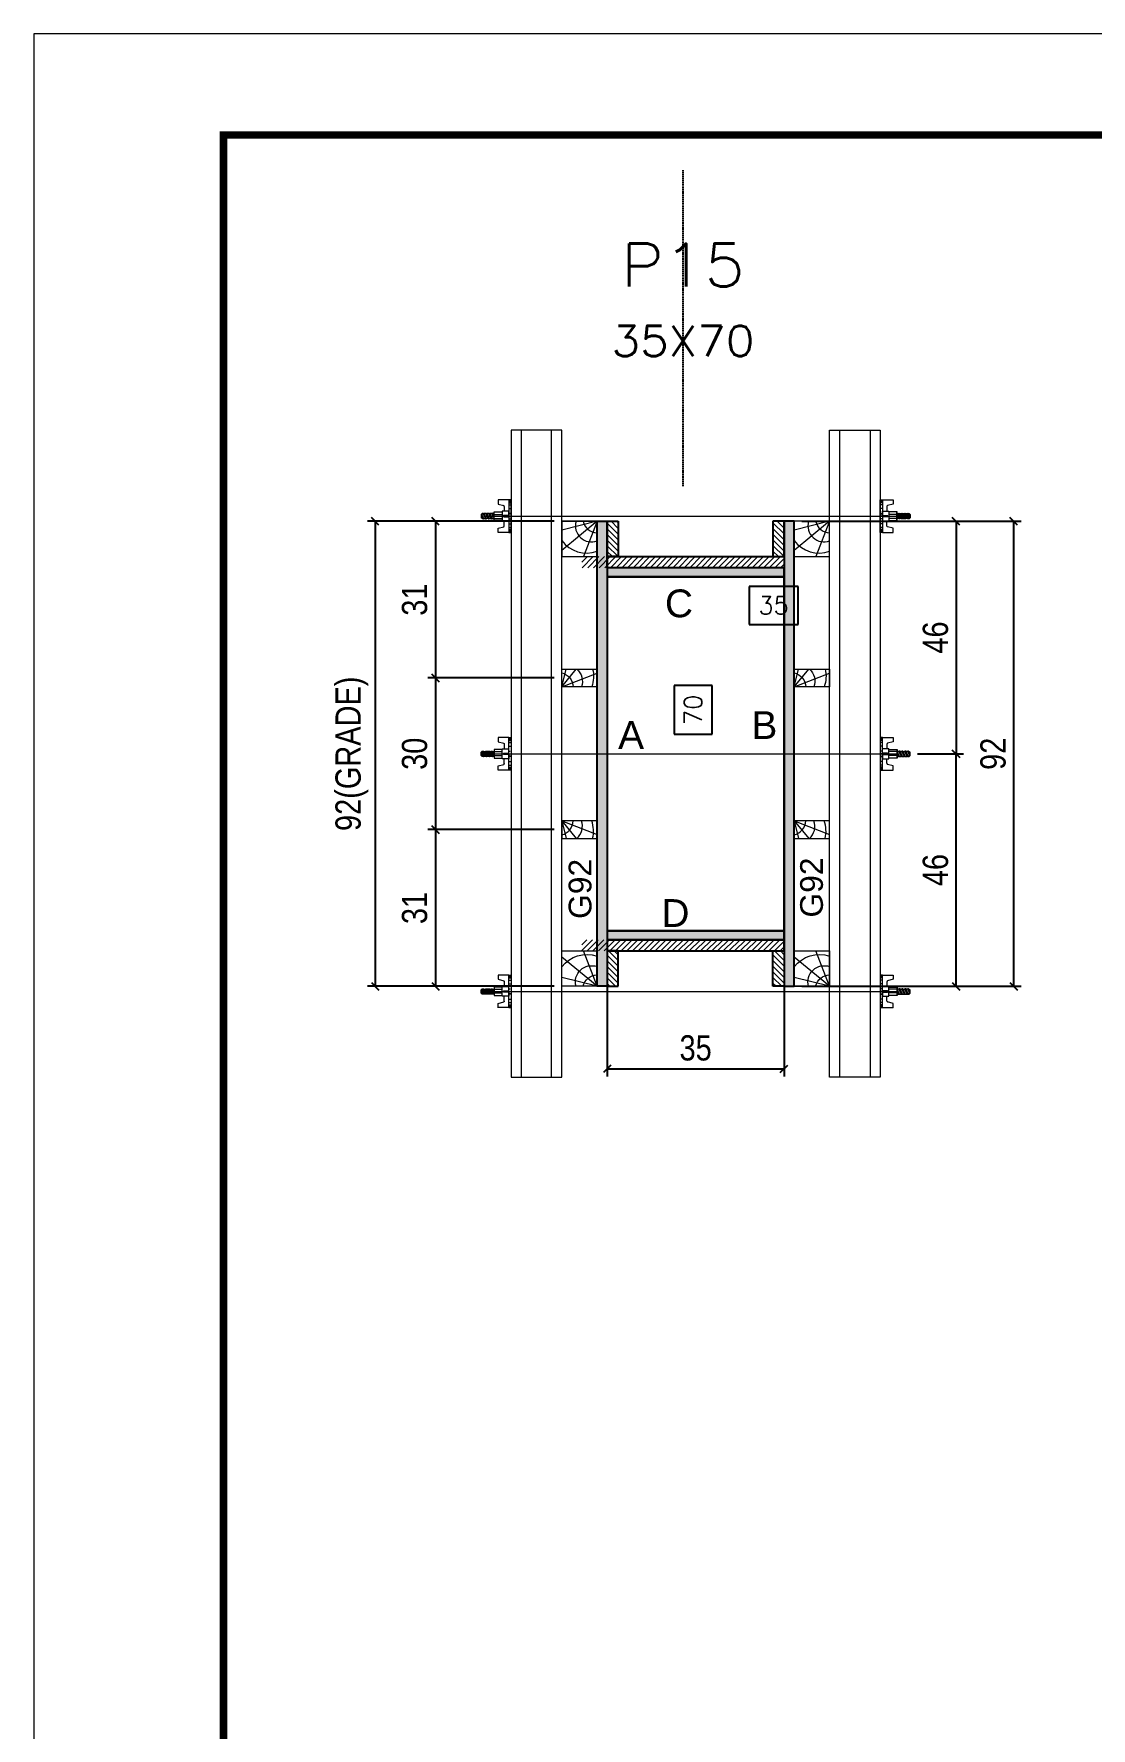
# Model space of a CAD drawing. Extents: x 1945 to 10875, y -3405 to 3369.
# Drawn here: x 3544 to 3962, y 421 to 1091 of the extents above; entities that cross this region are included whole.
import ezdxf
from ezdxf.enums import TextEntityAlignment as Align

# ---------------------------------------------------------------- set-up
doc = ezdxf.new("R2010")
doc.units = 0
doc.linetypes.add('DASHED', pattern=[0.75, 0.5, -0.25])
doc.linetypes.add('HIDDEN', pattern=[0.375, 0.25, -0.125])
for name, color, linetype in [('CHAPA', 1, 'Continuous'), ('COTA', 241, 'Continuous'), ('MEIO_PONT', 93, 'Continuous'), ('Painéis', 200, 'Continuous'), ('SARRAFO', 251, 'Continuous'), ('Texto de Titulo', 7, 'Continuous'), ('Texto Qtd Sarr', 242, 'Continuous'), ('TEXTO_GERAL', 7, 'Continuous')]:
    doc.layers.add(name, color=color, linetype=linetype)
for name, color, linetype, lineweight in [('Folhas', 255, 'Continuous', 9), ('Hachura', 251, 'Continuous', 9), ('Madeira', 126, 'Continuous', 18), ('Perfil Metálico', 224, 'Continuous', 18), ('SARRAFO DE PRESSAO', 251, 'DASHED', 9), ('Texto Seção', 7, 'Continuous', 15)]:
    doc.layers.add(name, color=color, linetype=linetype, lineweight=lineweight)
doc.styles.add('ARIAL', font='arial.ttf')
doc.styles.add('COTA TECNICA 2X', font='techl___.ttf', dxfattribs={"height": 10})
doc.styles.add('ROMANS', font='romans.shx')
doc.styles.add('SANSSERIF', font='sas_____.pfb')
doc.dimstyles.new('SECAO PILAR', dxfattribs={"dimtxt": 10, "dimasz": 3, "dimexe": 3, "dimexo": 3, "dimgap": 3, "dimtad": 1, "dimdec": 1, "dimlfac": 0.5, "dimzin": 12, "dimdsep": 46, "dimtxsty": 'COTA TECNICA 2X', "dimblk1": 'OBLIQUE', "dimblk2": 'OBLIQUE', "dimsah": 1, "dimcen": 0.9, "dimclrd": 256, "dimclre": 256, "dimclrt": 256, "dimadec": 1, "dimazin": 3, "dimtfac": 1, "dimtdec": 1, "dimtmove": 0, "dimatfit": 3, "dimfxl": 1, "dimtolj": 1, "dimtzin": 12, "dimarcsym": 0})
doc.dimstyles.new('SECÇÃO 2', dxfattribs={"dimtxt": 7, "dimasz": 6, "dimexe": 0.18, "dimexo": 2, "dimgap": -4, "dimtad": 3, "dimdec": 1, "dimlfac": 0.5, "dimzin": 12, "dimdsep": 46, "dimtxsty": 'ROMANS', "dimblk": 'ARCHTICK', "dimcen": 0.09, "dimse1": 1, "dimse2": 1, "dimsd1": 1, "dimsd2": 1, "dimclrd": 180, "dimclre": 5, "dimclrt": 1, "dimadec": 0, "dimazin": 3, "dimtfac": 1, "dimtdec": 1, "dimtofl": 0, "dimtmove": 0, "dimatfit": 3, "dimldrblk": 'ARCHTICK', "dimfxl": 1, "dimtolj": 1, "dimtzin": 0, "dimarcsym": 0})

# ---------------------------------------------------------------- blocks, each defined once
blk = doc.blocks.new('9999999999')
at = {"layer": 'Folhas'}
blk.add_lwpolyline([(98138.98, 34190.21), (99623.98, 34190.21), (99623.98, 35240.21), (98138.98, 35240.21)], close=True, dxfattribs=at)
at = {"layer": 'Folhas', "color": 30, "const_width": 3}
blk.add_lwpolyline([(98213.98, 34230.21), (99583.98, 34230.21), (99583.98, 35200.21), (98213.98, 35200.21)], close=True, dxfattribs=at)
blk = doc.blocks.new('titulo1')
at = {"layer": 'Defpoints', "color": 252, "linetype": 'HIDDEN', "ltscale": 2}
blk.add_line((0, 0), (0, 125), dxfattribs=at)
at = {"layer": 'Defpoints', "style": 'ROMANS', "oblique": 15}
blk.add_attdef('FOLHA', text='', height=10, dxfattribs=at).set_placement((0, 15.58), align=Align.MIDDLE_CENTER)
at = {"layer": 'Texto Qtd Sarr', "color": 3, "style": 'ROMANS', "oblique": 15}
for tag, height, p in [('TITULO', 17, (0, 71.45)), ('SEÇÃO', 12, (0, 41.55))]:
    blk.add_attdef(tag, text='', height=height, dxfattribs=at).set_placement(p, align=Align.MIDDLE_CENTER)
blk = doc.blocks.new('*D233')
at = {"layer": 'COTA', "color": 180, "lineweight": -2, "transparency": 16777216}
for p, q in [((3812.01, 833.44), (3797.01, 833.44)), ((3797.01, 833.44), (3797.01, 814.1)), ((3812.01, 814.1), (3812.01, 833.44)), ((3797.01, 814.1), (3812.01, 814.1))]:
    blk.add_line(p, q, dxfattribs=at)
at = {"layer": 'Defpoints', "color": 0, "transparency": 16777216}
for p in [(3770.5, 876.4), (3770.5, 736.4), (3816.01, 736.4)]:
    blk.add_point(p, dxfattribs=at)
at = {"layer": 'COTA', "color": 1, "transparency": 16777216, "insert": (3804.51, 823.77), "char_height": 7, "attachment_point": 5, "rotation": 90, "style": 'ROMANS'}
blk.add_mtext('\\A1;70', dxfattribs=at)
blk = doc.blocks.new('_ArchTick')
at = {"color": 0, "linetype": 'ByBlock', "const_width": 0.15}
blk.add_lwpolyline([(-0.5, -0.5), (0.5, 0.5)], dxfattribs=at)
blk = doc.blocks.new('_Oblique')
at = {"color": 0, "linetype": 'ByBlock', "lineweight": -2}
blk.add_line((-0.5, -0.5), (0.5, 0.5), dxfattribs=at)
blk = doc.blocks.new('*D234')
at = {"layer": 'COTA', "lineweight": -2, "transparency": 16777216}
for p, q in [((3847.5, 898.4), (3934.28, 898.4)), ((3931.28, 898.4), (3931.28, 714.4)), ((3847.5, 714.4), (3934.28, 714.4))]:
    blk.add_line(p, q, dxfattribs=at)
at = {"layer": 'Defpoints', "color": 0, "transparency": 16777216}
for p in [(3844.5, 898.4), (3844.5, 714.4), (3931.28, 714.4)]:
    blk.add_point(p, dxfattribs=at)
at = {"layer": 'COTA', "lineweight": -2, "transparency": 16777216, "xscale": 3, "yscale": 3, "zscale": 3}
for p, rotation in [((3931.28, 898.4), 90), ((3931.28, 714.4), 270)]:
    blk.add_blockref('_Oblique', p, dxfattribs=dict(at, rotation=rotation))
at = {"layer": 'COTA', "transparency": 16777216, "insert": (3923.19, 806.4), "char_height": 10, "attachment_point": 5, "rotation": 90, "style": 'COTA TECNICA 2X'}
blk.add_mtext('\\A1;92', dxfattribs=at)
blk = doc.blocks.new('*D235')
at = {"layer": 'COTA', "lineweight": -2, "transparency": 16777216}
for p, q in [((3881.5, 898.4), (3911.51, 898.4)), ((3908.51, 898.4), (3908.51, 806.4)), ((3893.3, 806.4), (3911.51, 806.4))]:
    blk.add_line(p, q, dxfattribs=at)
at = {"layer": 'Defpoints', "color": 0, "transparency": 16777216}
for p in [(3878.5, 898.4), (3890.3, 806.4), (3908.51, 806.4)]:
    blk.add_point(p, dxfattribs=at)
at = {"layer": 'COTA', "lineweight": -2, "transparency": 16777216, "xscale": 3, "yscale": 3, "zscale": 3}
for p, rotation in [((3908.51, 898.4), 90), ((3908.51, 806.4), 270)]:
    blk.add_blockref('_Oblique', p, dxfattribs=dict(at, rotation=rotation))
at = {"layer": 'COTA', "transparency": 16777216, "insert": (3900.41, 852.4), "char_height": 10, "attachment_point": 5, "rotation": 90, "style": 'COTA TECNICA 2X'}
blk.add_mtext('\\A1;46', dxfattribs=at)
blk = doc.blocks.new('*D236')
at = {"layer": 'COTA', "lineweight": -2, "transparency": 16777216}
for p, q in [((3893.3, 806.4), (3911.51, 806.4)), ((3908.51, 714.4), (3908.51, 806.4)), ((3881.5, 714.4), (3911.51, 714.4))]:
    blk.add_line(p, q, dxfattribs=at)
at = {"layer": 'Defpoints', "color": 0, "transparency": 16777216}
for p in [(3890.3, 806.4), (3908.51, 806.4), (3878.5, 714.4)]:
    blk.add_point(p, dxfattribs=at)
at = {"layer": 'COTA', "lineweight": -2, "transparency": 16777216, "xscale": 3, "yscale": 3, "zscale": 3}
for p, rotation in [((3908.51, 806.4), 90), ((3908.51, 714.4), 270)]:
    blk.add_blockref('_Oblique', p, dxfattribs=dict(at, rotation=rotation))
at = {"layer": 'COTA', "transparency": 16777216, "insert": (3900.41, 760.4), "char_height": 10, "attachment_point": 5, "rotation": 90, "style": 'COTA TECNICA 2X'}
blk.add_mtext('\\A1;46', dxfattribs=at)
blk = doc.blocks.new('*D237')
at = {"layer": 'COTA', "color": 180, "lineweight": -2, "transparency": 16777216}
for p, q in [((3846, 872.61), (3826.67, 872.61)), ((3826.67, 872.61), (3826.67, 857.61)), ((3846, 857.61), (3846, 872.61)), ((3826.67, 857.61), (3846, 857.61))]:
    blk.add_line(p, q, dxfattribs=at)
at = {"layer": 'Defpoints', "color": 0, "transparency": 16777216}
for p in [(3770.5, 876.4), (3840.5, 876.4), (3840.5, 853.61)]:
    blk.add_point(p, dxfattribs=at)
at = {"layer": 'COTA', "color": 1, "transparency": 16777216, "insert": (3836.34, 865.11), "char_height": 7, "attachment_point": 5, "style": 'ROMANS'}
blk.add_mtext('\\A1;35', dxfattribs=at)
blk = doc.blocks.new('PONTALETE')
at = {"layer": 'Madeira'}
for q in [(2.71, 7), (7, 5.76), (7, 1.74)]:
    blk.add_line((0, 0), q, dxfattribs=at)
blk.add_lwpolyline([(0, 0), (7, 0), (7, 7), (0, 7)], close=True, dxfattribs=at)
for centre, radius, start, end in [((2.04, 0.06), 6.23, 37.2818, 109.0913), ((1.09, 0.9), 3.19, 343.603, 109.9847), ((-0.21, -0.78), 3.09, 14.6322, 86.0383)]:
    blk.add_arc(centre, radius, start, end, dxfattribs=at)
blk = doc.blocks.new('*D238')
at = {"layer": 'COTA', "lineweight": -2, "transparency": 16777216}
for p, q in [((3749.5, 898.4), (3675.73, 898.4)), ((3678.73, 898.4), (3678.73, 714.4)), ((3749.5, 714.4), (3675.73, 714.4))]:
    blk.add_line(p, q, dxfattribs=at)
at = {"layer": 'Defpoints', "color": 0, "transparency": 16777216}
for p in [(3752.5, 898.4), (3678.73, 714.4), (3752.5, 714.4)]:
    blk.add_point(p, dxfattribs=at)
at = {"layer": 'COTA', "lineweight": -2, "transparency": 16777216, "xscale": 3, "yscale": 3, "zscale": 3}
for p, rotation in [((3678.73, 898.4), 90), ((3678.73, 714.4), 270)]:
    blk.add_blockref('_Oblique', p, dxfattribs=dict(at, rotation=rotation))
at = {"layer": 'COTA', "transparency": 16777216, "insert": (3669.5, 806.4), "char_height": 10, "attachment_point": 5, "rotation": 90, "style": 'COTA TECNICA 2X'}
blk.add_mtext('\\A1;92(GRADE)', dxfattribs=at)
blk = doc.blocks.new('MEIO PONTALETE')
at = {"layer": 'Madeira'}
for q in [(2.71, 7), (3.5, 2.88), (3.5, 0.87)]:
    blk.add_line((0, 0), q, dxfattribs=at)
blk.add_lwpolyline([(0, 0), (3.5, 0), (3.5, 7), (0, 7)], close=True, dxfattribs=at)
for centre, radius, start, end in [((2.04, 0.06), 6.23, 76.4499, 109.0913), ((1.09, 0.9), 3.19, 40.9063, 109.9847), ((-0.21, -0.78), 3.09, 14.6322, 86.0383)]:
    blk.add_arc(centre, radius, start, end, dxfattribs=at)
blk = doc.blocks.new('*D239')
at = {"layer": 'COTA', "lineweight": -2, "transparency": 16777216}
for p, q in [((3749.5, 776.4), (3699.57, 776.4)), ((3702.57, 776.4), (3702.57, 714.4)), ((3749.5, 714.4), (3699.57, 714.4))]:
    blk.add_line(p, q, dxfattribs=at)
at = {"layer": 'Defpoints', "color": 0, "transparency": 16777216}
for p in [(3752.5, 776.4), (3702.57, 714.4), (3752.5, 714.4)]:
    blk.add_point(p, dxfattribs=at)
at = {"layer": 'COTA', "lineweight": -2, "transparency": 16777216, "xscale": 3, "yscale": 3, "zscale": 3}
for p, rotation in [((3702.57, 776.4), 90), ((3702.57, 714.4), 270)]:
    blk.add_blockref('_Oblique', p, dxfattribs=dict(at, rotation=rotation))
at = {"layer": 'COTA', "transparency": 16777216, "insert": (3694.35, 745.4), "char_height": 10, "attachment_point": 5, "rotation": 90, "style": 'COTA TECNICA 2X'}
blk.add_mtext('\\A1;31', dxfattribs=at)
blk = doc.blocks.new('C')
at = {"layer": 'Hachura', "color": 0}
for p, q in [((0, 3.22), (0, -3.22)), ((0.45, 3.22), (0, 3.22)), ((0.46, 3.16), (0, 3.16)), ((0.46, 3.05), (0, 3.05)), ((0.46, 2.88), (0, 2.88)), ((0, 2.75), (0, -1.16)), ((0.46, 2.65), (0, 2.65)), ((0.46, 2.23), (0, 2.23)), ((0.46, 1.51), (0, 1.51)), ((0.39, 0.49), (0.17, 0.49)), ((0.45, -3.23), (0.45, 3.22)), ((0.45, 3.22), (2.58, 3.22)), ((1.74, 0.97), (0.45, 0.97)), ((1.45, 0.1), (0.45, 0.1)), ((1.35, 1.94), (1.35, 0.96)), ((2.58, 2.39), (1.47, 2.09)), ((1.74, -0.97), (1.74, 0.97)), ((1.74, 0.97), (1.74, 0.84)), ((1.74, 0.97), (1.74, 0.84)), ((1.74, 0.84), (3.35, 0.84)), ((3.35, 0.45), (1.74, 0.45)), ((2.58, 3.22), (2.58, 2.39)), ((3.32, 0.84), (3.32, -0.84)), ((3.35, 0.84), (3.35, -0.84)), ((3.68, 0.45), (3.35, 0.45)), ((3.84, -0.52), (3.35, 0.45)), ((3.35, 0.06), (3.67, -0.57)), ((3.68, 0.45), (4.16, -0.52)), ((3.72, 0.5), (4.25, -0.57)), ((4.37, -0.55), (3.83, 0.53)), ((4.15, 0.45), (3.93, 0.45)), ((4.42, -0.52), (3.93, 0.45)), ((4.15, 0.45), (4.26, 0.45)), ((4.26, 0.45), (4.74, -0.52)), ((4.3, 0.5), (4.83, -0.57)), ((4.95, -0.55), (4.41, 0.53)), ((4.51, 0.45), (4.84, 0.45)), ((5, -0.52), (4.51, 0.45)), ((4.84, 0.45), (5.32, -0.52)), ((4.88, 0.5), (5.41, -0.57)), ((5.53, -0.55), (4.99, 0.53)), ((5.58, -0.52), (5.09, 0.45)), ((5.42, 0.45), (5.09, 0.45)), ((5.58, -0.52), (5.09, 0.45)), ((5.42, 0.45), (5.74, -0.19)), ((5.46, 0.5), (5.74, -0.07)), ((5.74, 0.19), (5.57, 0.53)), ((5.74, 0.32), (5.68, 0.45)), ((5.68, 0.45), (5.74, 0.45)), ((5.74, 0.45), (5.9, 0.29)), ((5.74, 0.45), (5.74, -0.52)), ((5.9, -0.36), (5.9, 0.29)), ((0.45, 0), (0, 0)), ((0.46, -1.52), (0, -1.52)), ((0.46, -2.23), (0, -2.23)), ((0.46, -2.65), (0, -2.65)), ((0.46, -2.88), (0, -2.88)), ((0.46, -3.05), (0, -3.05)), ((0.46, -3.16), (0, -3.16)), ((0, -3.22), (2.57, -3.22)), ((0.08, -0.48), (0.29, -0.48)), ((0.29, -0.48), (0.4, -0.48)), ((0.45, 0), (0.45, -0.97)), ((0.45, -0.16), (1.45, -0.16)), ((0.45, -0.65), (0.45, -0.32)), ((0.45, -3.23), (0.45, -0.65)), ((0.45, -0.97), (1.74, -0.97)), ((1.35, -1.94), (1.35, -0.97)), ((2.58, -2.39), (1.47, -2.1)), ((3.35, -0.32), (1.74, -0.32)), ((3.35, -0.84), (1.74, -0.84)), ((2.58, -3.23), (2.58, -2.39)), ((3.35, -0.07), (3.58, -0.52)), ((3.35, -0.52), (3.58, -0.52)), ((3.84, -0.52), (4.16, -0.52)), ((4.42, -0.52), (4.74, -0.52)), ((4.63, -0.52), (4.74, -0.52)), ((5, -0.52), (5.32, -0.52)), ((5.58, -0.52), (5.74, -0.52)), ((5.74, -0.52), (5.9, -0.36)), ((5.74, -0.52), (5.74, -0.52))]:
    blk.add_line(p, q, dxfattribs=at)
for centre, radius, start, end in [((1.52, 1.94), 0.161, 104.7436, 180), ((1.44, -0.03), 0.129, 272.695, 87.305), ((3.81, 0.39), 0.143, 25.5688, 154.4312), ((4.39, 0.39), 0.143, 25.5688, 154.4312), ((4.97, 0.39), 0.143, 25.5688, 154.4312), ((5.55, 0.39), 0.143, 25.5688, 154.4312), ((0.17, -0.37), 0.174, 221.744, 317.8592), ((1.52, -1.94), 0.161, 180, 255.2564), ((3.71, -0.4), 0.174, 222.1408, 318.256), ((4.29, -0.4), 0.174, 222.1408, 318.256), ((4.87, -0.4), 0.174, 222.1408, 318.256), ((5.45, -0.4), 0.174, 222.1408, 318.256), ((5.61, -0.4), 0.174, 317.8592, 318.256)]:
    blk.add_arc(centre, radius, start, end, dxfattribs=at)
blk = doc.blocks.new('*D240')
at = {"layer": 'COTA', "lineweight": -2, "transparency": 16777216}
for p, q in [((3749.5, 898.4), (3699.57, 898.4)), ((3702.57, 898.4), (3702.57, 836.4)), ((3749.5, 836.4), (3699.57, 836.4))]:
    blk.add_line(p, q, dxfattribs=at)
at = {"layer": 'Defpoints', "color": 0, "transparency": 16777216}
for p in [(3752.5, 898.4), (3702.57, 836.4), (3752.5, 836.4)]:
    blk.add_point(p, dxfattribs=at)
at = {"layer": 'COTA', "lineweight": -2, "transparency": 16777216, "xscale": 3, "yscale": 3, "zscale": 3}
for p, rotation in [((3702.57, 898.4), 90), ((3702.57, 836.4), 270)]:
    blk.add_blockref('_Oblique', p, dxfattribs=dict(at, rotation=rotation))
at = {"layer": 'COTA', "transparency": 16777216, "insert": (3694.35, 867.4), "char_height": 10, "attachment_point": 5, "rotation": 90, "style": 'COTA TECNICA 2X'}
blk.add_mtext('\\A1;31', dxfattribs=at)
blk = doc.blocks.new('*D241')
at = {"layer": 'COTA', "lineweight": -2, "transparency": 16777216}
for p, q in [((3749.5, 836.4), (3699.57, 836.4)), ((3702.57, 836.4), (3702.57, 776.4)), ((3749.5, 776.4), (3699.57, 776.4))]:
    blk.add_line(p, q, dxfattribs=at)
at = {"layer": 'Defpoints', "color": 0, "transparency": 16777216}
for p in [(3752.5, 836.4), (3702.57, 776.4), (3752.5, 776.4)]:
    blk.add_point(p, dxfattribs=at)
at = {"layer": 'COTA', "lineweight": -2, "transparency": 16777216, "xscale": 3, "yscale": 3, "zscale": 3}
for p, rotation in [((3702.57, 836.4), 90), ((3702.57, 776.4), 270)]:
    blk.add_blockref('_Oblique', p, dxfattribs=dict(at, rotation=rotation))
at = {"layer": 'COTA', "transparency": 16777216, "insert": (3694.35, 806.4), "char_height": 10, "attachment_point": 5, "rotation": 90, "style": 'COTA TECNICA 2X'}
blk.add_mtext('\\A1;30', dxfattribs=at)
blk = doc.blocks.new('*D418')
at = {"layer": 'COTA', "lineweight": -2, "transparency": 16777216}
for p, q in [((3770.5, 729.8), (3770.5, 678.77)), ((3840.5, 729.8), (3840.5, 678.77)), ((3770.5, 681.77), (3840.5, 681.77))]:
    blk.add_line(p, q, dxfattribs=at)
at = {"layer": 'Defpoints', "color": 0, "transparency": 16777216}
for p in [(3770.5, 732.8), (3840.5, 732.8), (3840.5, 681.77)]:
    blk.add_point(p, dxfattribs=at)
at = {"layer": 'COTA', "lineweight": -2, "transparency": 16777216, "xscale": 3, "yscale": 3, "zscale": 3, "rotation": 180}
blk.add_blockref('_Oblique', (3770.5, 681.77), dxfattribs=at)
at = {"layer": 'COTA', "lineweight": -2, "transparency": 16777216, "xscale": 3, "yscale": 3, "zscale": 3}
blk.add_blockref('_Oblique', (3840.5, 681.77), dxfattribs=at)
at = {"layer": 'COTA', "transparency": 16777216, "insert": (3805.5, 689.98), "char_height": 10, "attachment_point": 5, "style": 'COTA TECNICA 2X'}
blk.add_mtext('\\A1;35', dxfattribs=at)

msp = doc.modelspace()

# ---------------------------------------------------------------- hatches: boundary and pattern name
at = {"layer": 'Hachura'}
h = msp.add_hatch(color=256, dxfattribs=at)
h.dxf.hatch_style = 1
h.paths.add_polyline_path([(3770.5, 714.4), (3766.5, 714.4), (3766.5, 898.4), (3770.5, 898.4)])
h = msp.add_hatch(color=256, dxfattribs=at)
h.dxf.hatch_style = 1
h.paths.add_polyline_path([(3770.5, 714.4), (3766.5, 714.4), (3766.5, 898.4), (3770.5, 898.4)])
h = msp.add_hatch(dxfattribs=at)
h.set_pattern_fill('ANSI31', color=256, scale=0.5, angle=90, style=0)
h.set_pattern_definition([(135, (-19120.9059, 10022.3547), (-1.12253202, -1.12253202), [])])
h.paths.add_polyline_path([(3770.5, 884.4), (3774.9, 884.4), (3774.9, 898.4), (3770.5, 898.4)])
h = msp.add_hatch(dxfattribs=at)
h.set_pattern_fill('ANSI31', color=256, scale=0.5, angle=90, style=0)
h.set_pattern_definition([(135, (-19088.9059, 10022.3547), (-1.12253202, -1.12253202), [])])
h.paths.add_polyline_path([(3840.5, 884.4), (3836.1, 884.4), (3836.1, 898.4), (3840.5, 898.4)])
h = msp.add_hatch(color=256, dxfattribs=at)
h.dxf.hatch_style = 1
h.paths.add_polyline_path([(3840.5, 714.4), (3844.5, 714.4), (3844.5, 898.4), (3840.5, 898.4)])
h = msp.add_hatch(color=256, dxfattribs=at)
h.dxf.hatch_style = 1
h.paths.add_polyline_path([(3840.5, 714.4), (3844.5, 714.4), (3844.5, 898.4), (3840.5, 898.4)])
h = msp.add_hatch(dxfattribs=at)
h.set_pattern_fill('ANSI31', color=256, scale=0.5, style=0)
h.set_pattern_definition([(45, (12934.4541, 23809.411), (-1.12253202, 1.12253202), [])])
h.paths.add_polyline_path([(3840.5, 880), (3840.5, 884.4), (3760.5, 884.4), (3760.5, 880)])
h = msp.add_hatch(color=256, dxfattribs=at)
h.dxf.hatch_style = 1
h.paths.add_polyline_path([(3770.5, 880), (3770.5, 876.4), (3840.5, 876.4), (3840.5, 880)])
h = msp.add_hatch(color=256, dxfattribs=at)
h.dxf.hatch_style = 1
h.paths.add_polyline_path([(3770.5, 880), (3770.5, 876.4), (3840.5, 876.4), (3840.5, 880)])
h = msp.add_hatch(dxfattribs=at)
h.set_pattern_fill('ANSI31', color=256, scale=0.5, style=0)
h.set_pattern_definition([(45, (12934.4541, 23835.411), (-1.12253202, 1.12253202), [])])
h.paths.add_polyline_path([(3840.5, 732.8), (3840.5, 728.4), (3760.5, 728.4), (3760.5, 732.8)])
h = msp.add_hatch(color=256, dxfattribs=at)
h.dxf.hatch_style = 1
h.paths.add_polyline_path([(3770.5, 736.4), (3770.5, 732.8), (3840.5, 732.8), (3840.5, 736.4)])
h = msp.add_hatch(color=256, dxfattribs=at)
h.dxf.hatch_style = 1
h.paths.add_polyline_path([(3770.5, 736.4), (3770.5, 732.8), (3840.5, 732.8), (3840.5, 736.4)])
h = msp.add_hatch(dxfattribs=at)
h.set_pattern_fill('ANSI31', color=256, scale=0.5, angle=90, style=0)
h.set_pattern_definition([(135, (-19120.9059, 10217.3547), (-1.12253202, -1.12253202), [])])
h.paths.add_polyline_path([(3770.5, 728.4), (3774.9, 728.4), (3774.9, 714.4), (3770.5, 714.4)])
h = msp.add_hatch(dxfattribs=at)
h.set_pattern_fill('ANSI31', color=256, scale=0.5, angle=90, style=0)
h.set_pattern_definition([(135, (-19088.9059, 10217.3547), (-1.12253202, -1.12253202), [])])
h.paths.add_polyline_path([(3840.5, 728.4), (3836.1, 728.4), (3836.1, 714.4), (3840.5, 714.4)])

# ---------------------------------------------------------------- linework, layer by layer
at = {"layer": 'CHAPA'}
for points in [[(3770.5, 714.4), (3766.5, 714.4), (3766.5, 898.4), (3770.5, 898.4)], [(3770.5, 714.4), (3766.5, 714.4), (3766.5, 898.4), (3770.5, 898.4)], [(3840.5, 714.4), (3844.5, 714.4), (3844.5, 898.4), (3840.5, 898.4)], [(3840.5, 714.4), (3844.5, 714.4), (3844.5, 898.4), (3840.5, 898.4)], [(3770.5, 880), (3770.5, 876.4), (3840.5, 876.4), (3840.5, 880)], [(3770.5, 880), (3770.5, 876.4), (3840.5, 876.4), (3840.5, 880)], [(3770.5, 736.4), (3770.5, 732.8), (3840.5, 732.8), (3840.5, 736.4)], [(3770.5, 736.4), (3770.5, 732.8), (3840.5, 732.8), (3840.5, 736.4)]]:
    msp.add_lwpolyline(points, close=True, dxfattribs=at)
at = {"layer": 'Hachura'}
for p, q in [((3721.7, 900.4), (3885.5, 900.41)), ((3721.7, 806.4), (3885.5, 806.39)), ((3721.7, 712.4), (3885.5, 712.39))]:
    msp.add_line(p, q, dxfattribs=at)
at = {"layer": 'Madeira'}
for points in [[(3766.5, 714.4), (3752.5, 714.4), (3752.5, 898.4), (3766.5, 898.4)], [(3844.5, 714.4), (3858.5, 714.4), (3858.5, 898.4), (3844.5, 898.4)]]:
    msp.add_lwpolyline(points, close=True, dxfattribs=at)
at = {"layer": 'Painéis'}
msp.add_lwpolyline([(3840.5, 876.4), (3770.5, 876.4), (3770.5, 736.4), (3840.5, 736.4)], close=True, dxfattribs=at)
at = {"layer": 'Perfil Metálico'}
for points in [[(3732.5, 678.4), (3752.5, 678.4), (3752.5, 934.4), (3732.5, 934.4)], [(3748.5, 934.4), (3736.5, 934.4), (3736.5, 678.4), (3748.5, 678.4)], [(3878.5, 678.4), (3858.5, 678.4), (3858.5, 934.4), (3878.5, 934.4)], [(3862.5, 934.4), (3874.5, 934.4), (3874.5, 678.4), (3862.5, 678.4)]]:
    msp.add_lwpolyline(points, close=True, dxfattribs=at)
at = {"layer": 'SARRAFO'}
for points in [[(3774.9, 898.4), (3774.9, 884.4), (3770.5, 884.4), (3770.5, 898.4)], [(3836.1, 898.4), (3836.1, 884.4), (3840.5, 884.4), (3840.5, 898.4)], [(3770.5, 884.4), (3840.5, 884.4), (3840.5, 880), (3770.5, 880)], [(3770.5, 728.4), (3840.5, 728.4), (3840.5, 732.8), (3770.5, 732.8)], [(3774.9, 714.4), (3774.9, 728.4), (3770.5, 728.4), (3770.5, 714.4)], [(3836.1, 714.4), (3836.1, 728.4), (3840.5, 728.4), (3840.5, 714.4)]]:
    msp.add_lwpolyline(points, close=True, dxfattribs=at)

# ---------------------------------------------------------------- block references
at = {"layer": 'Hachura', "linetype": 'Continuous', "yscale": 2, "zscale": 2, "rotation": 180}
for p, xscale in [((3732.5, 900.4), 2), ((3878.5, 900.4), -2)]:
    msp.add_blockref('C', p, dxfattribs=dict(at, xscale=xscale))
at = {"layer": 'Hachura', "linetype": 'Continuous', "yscale": 2, "zscale": 2}
for p, xscale in [((3732.5, 806.4), -2), ((3878.5, 806.4), 2), ((3732.5, 712.4), -2), ((3878.5, 712.4), 2)]:
    msp.add_blockref('C', p, dxfattribs=dict(at, xscale=xscale))
at = {"layer": 'MEIO_PONT'}
for name, p, xscale, yscale, zscale, rotation in [('PONTALETE', (3766.5, 898.4), 2, 2, 2, 180), ('PONTALETE', (3858.5, 898.4), 2, 2, 2, 180), ('MEIO PONTALETE', (3752.5, 832.9), -1.999999997962732, 1.999999997962732, 1.999999997962732, 270), ('MEIO PONTALETE', (3844.5, 832.9), -1.999999997962732, 1.999999997962732, 1.999999997962732, 270), ('MEIO PONTALETE', (3752.5, 779.9), 1.999999997962732, 1.999999997962732, 1.999999997962732, 270), ('MEIO PONTALETE', (3844.5, 779.9), 1.999999997962732, 1.999999997962732, 1.999999997962732, 270)]:
    msp.add_blockref(name, p, dxfattribs=dict(at, xscale=xscale, yscale=yscale, zscale=zscale, rotation=rotation))
at = {"layer": 'MEIO_PONT', "xscale": -2, "yscale": 2, "zscale": 2}
for p in [(3766.5, 714.4), (3858.5, 714.4)]:
    msp.add_blockref('PONTALETE', p, dxfattribs=at)
at = {"layer": 'SARRAFO DE PRESSAO', "color": 6, "linetype": 'ByBlock'}
msp.add_blockref('9999999999', (-94595.27, -34148.98), dxfattribs=at)
at = {"layer": 'Texto Seção'}
ref = msp.add_blockref('titulo1', (3800.5, 912.28), dxfattribs=at)
ref.add_attrib('TITULO', 'P15', dxfattribs={"layer": 'Texto de Titulo', "color": 7, "height": 17, "style": 'ROMANS', "width": 1.1}).set_placement((3800.5, 999.78), align=Align.MIDDLE_CENTER)
ref.add_attrib('SEÇÃO', '35X70', dxfattribs={"layer": 'Texto de Titulo', "color": 7, "height": 12, "style": 'ROMANS', "width": 1.1}).set_placement((3800.5, 969.78), align=Align.MIDDLE_CENTER)

# ---------------------------------------------------------------- texts
at = {"layer": 'TEXTO_GERAL', "style": 'ARIAL'}
for s, p in [('C', (3798.91, 865.91)), ('A', (3779.96, 813.85)), ('B', (3832.68, 817.76)), ('D', (3797.51, 743.4))]:
    msp.add_text(s, height=11, dxfattribs=at).set_placement(p, align=Align.MIDDLE_CENTER)
at = {"layer": 'TEXTO_GERAL', "color": 0, "linetype": 'Continuous', "style": 'SANSSERIF'}
for p in [(3759.77, 741.07), (3851.34, 741.61)]:
    msp.add_text('G92', height=9, rotation=90, dxfattribs=at).set_placement(p, align=Align.MIDDLE_LEFT)

# ---------------------------------------------------------------- dimensions: what is measured, and where the dimension line sits
at = {"layer": 'COTA'}
dim = msp.add_linear_dim(base=(3678.73, 714.4), p1=(3752.5, 898.4), p2=(3752.5, 714.4), angle=270, text='<>(GRADE)', dimstyle='SECAO PILAR', dxfattribs=at)
dim.commit()
dim.dimension.update_dxf_attribs({"geometry": '*D238', "text_midpoint": (3669.5, 806.4)})
for base, p1, p2, angle, picture, middle in [((3702.57, 836.4), (3752.5, 898.4), (3752.5, 836.4), 270, '*D240', (3694.35, 867.4)), ((3931.28, 714.4), (3844.5, 898.4), (3844.5, 714.4), 270, '*D234', (3923.19, 806.4)), ((3908.51, 806.4), (3878.5, 898.4), (3890.3, 806.4), 270, '*D235', (3900.41, 852.4)), ((3702.57, 776.4), (3752.5, 836.4), (3752.5, 776.4), 270, '*D241', (3694.35, 806.4)), ((3908.51, 806.4), (3878.5, 714.4), (3890.3, 806.4), 90, '*D236', (3900.41, 760.4)), ((3702.57, 714.4), (3752.5, 776.4), (3752.5, 714.4), 270, '*D239', (3694.35, 745.4))]:
    dim = msp.add_linear_dim(base=base, p1=p1, p2=p2, angle=angle, dimstyle='SECAO PILAR', dxfattribs=at)
    dim.commit()
    dim.dimension.update_dxf_attribs({"geometry": picture, "text_midpoint": middle})
dim = msp.add_linear_dim(base=(3816.01, 736.4), p1=(3770.5, 876.4), p2=(3770.5, 736.4), angle=270, dimstyle='SECÇÃO 2', dxfattribs=at)
dim.commit()
dim.dimension.update_dxf_attribs({"geometry": '*D233', "text_midpoint": (3816.01, 823.77), "dimtype": 160})
dim = msp.add_linear_dim(base=(3840.5, 853.61), p1=(3770.5, 876.4), p2=(3840.5, 876.4), dimstyle='SECÇÃO 2', dxfattribs=at)
dim.commit()
dim.dimension.update_dxf_attribs({"geometry": '*D237', "text_midpoint": (3836.34, 853.61), "dimtype": 160})
dim = msp.add_linear_dim(base=(3840.5, 681.77), p1=(3770.5, 732.8), p2=(3840.5, 732.8), dimstyle='SECAO PILAR', dxfattribs=at)
dim.commit()
dim.dimension.update_dxf_attribs({"geometry": '*D418', "text_midpoint": (3805.5, 689.98)})

doc.saveas('drawing.dxf')
